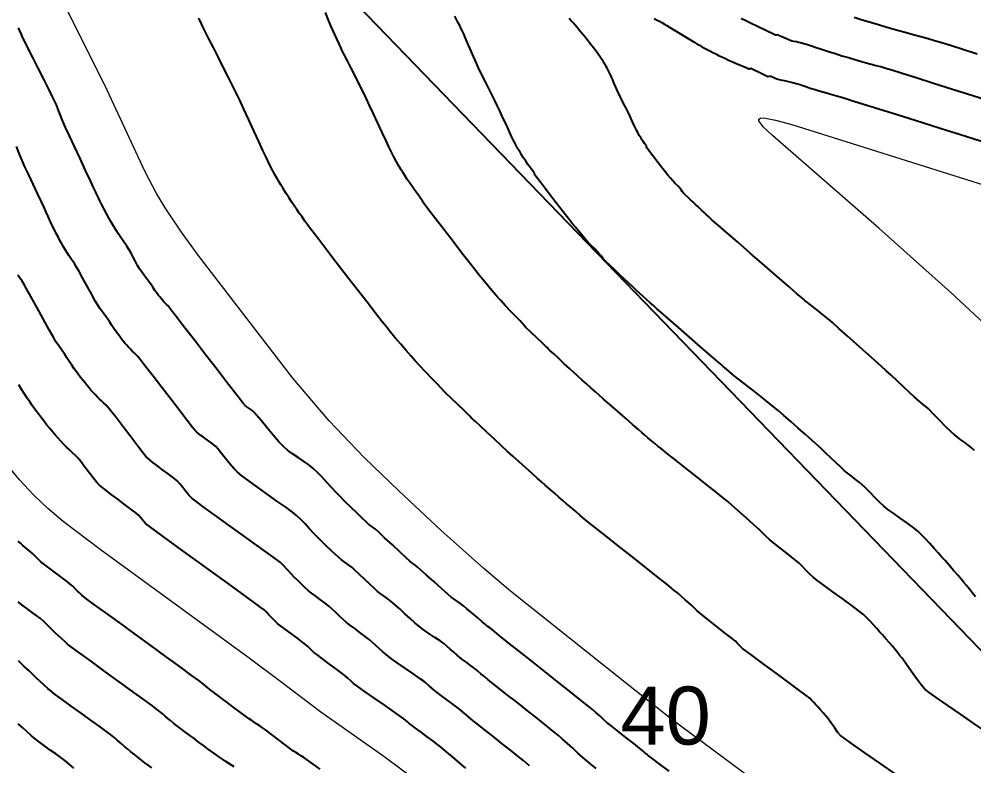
# Model space of a CAD drawing. Extents: x 27 to 849, y 0 to 853.
# Drawn here: x 577.4 to 661, y 527.4 to 592.7 of the extents above; entities that cross this region are included whole.
import ezdxf
from ezdxf.enums import TextEntityAlignment as Align

# ---------------------------------------------------------------- set-up
doc = ezdxf.new("R2010")
doc.units = 0
doc.header["$LTSCALE"] = 2
for name, color, linetype in [('Curva 1 m', 5, 'Continuous'), ('Curva Mestra', 1, 'Continuous'), ('TXT - TEXTO 01', 142, 'Continuous')]:
    doc.layers.add(name, color=color, linetype=linetype)
doc.styles.add('ARIAL', font='arial.ttf')

msp = doc.modelspace()

# ---------------------------------------------------------------- linework, layer by layer
at = {"extrusion": (-0.049704, 0.050571, 0.997483), "elevation": -45.882}
msp.add_lwpolyline([(-371.684, 250.552), (-374.359, -58.63), (-849.748, -54.517), (-847.073, 254.665)], close=True, dxfattribs=at)
at = {"layer": 'Curva 1 m', "linetype": 'Continuous', "lineweight": -3}
for points, elevation in [([(662.131, 530.3), (660.963, 531.093), (659.787, 531.893), (658.689, 532.647), (657.751, 533.301), (657.056, 533.801), (656.689, 534.093), (656.365, 534.456), (656, 534.93), (655.63, 535.449), (655.291, 535.944), (655.018, 536.346), (654.849, 536.588), (654.662, 536.828), (654.443, 537.106), (654.222, 537.382), (654.03, 537.618), (653.843, 537.84), (653.577, 538.15), (653.274, 538.499), (652.977, 538.839), (652.726, 539.12), (652.483, 539.392), (652.194, 539.714), (651.887, 540.049), (651.586, 540.363), (651.316, 540.62), (650.962, 540.899), (650.327, 541.372), (649.523, 541.96), (648.666, 542.585), (647.869, 543.166), (647.245, 543.625), (646.91, 543.884), (646.613, 544.164), (646.28, 544.506), (645.948, 544.849), (645.654, 545.134), (645.382, 545.359), (644.968, 545.687), (644.481, 546.068), (643.993, 546.449), (643.574, 546.778), (643.296, 547.006), (643.05, 547.226), (642.771, 547.488), (642.48, 547.765), (642.203, 548.03), (641.961, 548.256), (641.697, 548.496), (641.299, 548.856), (640.822, 549.286), (640.316, 549.738), (639.837, 550.16), (639.435, 550.506), (639.056, 550.815), (638.428, 551.317), (637.626, 551.954), (636.723, 552.669), (635.795, 553.402), (634.915, 554.097), (634.159, 554.695), (633.6, 555.138), (633.313, 555.368), (633.058, 555.581), (632.764, 555.832), (632.458, 556.096), (632.165, 556.349), (631.913, 556.566), (631.622, 556.819), (631.117, 557.257), (630.48, 557.81), (629.789, 558.411), (629.124, 558.989), (628.565, 559.478), (628.19, 559.807), (627.858, 560.101), (627.478, 560.441), (627.073, 560.804), (626.669, 561.168), (626.291, 561.511), (625.963, 561.809), (625.599, 562.145), (625.141, 562.569), (624.658, 563.019), (624.216, 563.432), (623.885, 563.742), (623.731, 563.886), (623.629, 563.982), (623.514, 564.092), (623.413, 564.188), (623.195, 564.398), (622.746, 564.83), (622.225, 565.333), (621.788, 565.755), (621.593, 565.946), (621.514, 566.051), (621.436, 566.157), (621.278, 566.322), (620.913, 566.698), (620.444, 567.182), (619.974, 567.673), (619.606, 568.069), (619.335, 568.375), (619.011, 568.749), (618.66, 569.161), (618.306, 569.581), (617.977, 569.977), (617.696, 570.319), (617.395, 570.701), (616.869, 571.379), (616.187, 572.262), (615.419, 573.259), (614.634, 574.279), (613.902, 575.231), (613.293, 576.024), (612.877, 576.567), (612.722, 576.769), (612.721, 576.834), (612.616, 576.978), (612.37, 577.316), (612.082, 577.714), (611.851, 578.039), (611.647, 578.34), (611.406, 578.7), (611.183, 579.039), (611.03, 579.276), (610.873, 579.531), (610.698, 579.824), (610.549, 580.083), (610.423, 580.313), (610.254, 580.63), (610.078, 580.965), (609.934, 581.25), (609.796, 581.54), (609.543, 582.087), (609.211, 582.806), (608.837, 583.616), (608.458, 584.433), (608.111, 585.175), (607.833, 585.759), (607.56, 586.315), (607.224, 586.986), (606.858, 587.711), (606.494, 588.427), (606.166, 589.074), (605.906, 589.589), (605.747, 589.911), (605.593, 590.236), (605.417, 590.614), (605.235, 591.011), (605.063, 591.391), (604.916, 591.719), (604.755, 592.09), (604.514, 592.653), (604.235, 593.306)], 38), ([(654.175, 526.631), (652.733, 527.627), (651.429, 528.529), (650.358, 529.275), (649.614, 529.801), (649.292, 530.042), (649.04, 530.337), (648.763, 530.72), (648.52, 531.076), (648.372, 531.289), (648.243, 531.455), (648.095, 531.642), (647.963, 531.804), (647.783, 532.015), (647.534, 532.303), (647.311, 532.555), (647.155, 532.73), (646.968, 532.936), (646.777, 533.139), (646.606, 533.305), (646.302, 533.538), (645.627, 534.04), (644.705, 534.721), (643.659, 535.491), (642.615, 536.26), (641.696, 536.937), (641.027, 537.433), (640.731, 537.656), (640.528, 537.852), (640.304, 538.084), (640.103, 538.281), (639.822, 538.51), (639.251, 538.963), (638.534, 539.529), (637.817, 540.095), (637.244, 540.548), (636.96, 540.778), (636.745, 540.974), (636.504, 541.203), (636.292, 541.403), (636.067, 541.607), (635.722, 541.918), (635.347, 542.253), (635.029, 542.528), (634.731, 542.768), (634.096, 543.273), (633.21, 543.977), (632.153, 544.815), (631.008, 545.721), (629.859, 546.632), (628.787, 547.481), (627.876, 548.204), (627.209, 548.735), (626.867, 549.01), (626.526, 549.295), (626.134, 549.63), (625.726, 549.981), (625.336, 550.318), (625, 550.609), (624.664, 550.9), (624.273, 551.238), (623.864, 551.594), (623.474, 551.934), (623.139, 552.229), (622.802, 552.528), (622.324, 552.955), (621.763, 553.458), (621.178, 553.984), (620.627, 554.482), (620.169, 554.899), (619.678, 555.351), (619.055, 555.93), (618.397, 556.543), (617.803, 557.098), (617.369, 557.503), (617.193, 557.668), (617.114, 557.743), (617.034, 557.819), (616.845, 558.001), (616.395, 558.436), (615.814, 558.997), (615.235, 559.556), (614.789, 559.987), (614.608, 560.162), (614.568, 560.215), (614.529, 560.268), (614.389, 560.412), (614.033, 560.778), (613.542, 561.285), (613, 561.848), (612.488, 562.387), (612.089, 562.817), (611.728, 563.225), (611.296, 563.724), (610.827, 564.273), (610.356, 564.832), (609.916, 565.36), (609.542, 565.817), (609.205, 566.244), (608.63, 566.983), (607.879, 567.953), (607.015, 569.072), (606.098, 570.261), (605.192, 571.439), (604.359, 572.524), (603.659, 573.436), (603.156, 574.094), (602.911, 574.417), (602.697, 574.711), (602.451, 575.055), (602.196, 575.415), (601.955, 575.76), (601.75, 576.056), (601.539, 576.367), (601.287, 576.743), (601.032, 577.128), (600.809, 577.467), (600.656, 577.705), (600.503, 577.951), (600.329, 578.24), (600.158, 578.53), (600.014, 578.781), (599.846, 579.088), (599.62, 579.511), (599.387, 579.958), (599.194, 580.337), (599.043, 580.655), (598.769, 581.244), (598.405, 582.032), (597.985, 582.944), (597.54, 583.905), (597.104, 584.843), (596.711, 585.682), (596.393, 586.35), (596.079, 586.988), (595.698, 587.752), (595.277, 588.586), (594.847, 589.435), (594.436, 590.245), (594.074, 590.96), (593.789, 591.525), (593.611, 591.885), (593.406, 592.318), (593.171, 592.823)], 39), ([(661.107, 542.169), (660.852, 542.494), (660.583, 542.833), (660.323, 543.156), (660.097, 543.431), (659.873, 543.698), (659.559, 544.064), (659.193, 544.489), (658.811, 544.929), (658.448, 545.342), (658.142, 545.685), (657.843, 546.019), (657.493, 546.41), (657.114, 546.827), (656.729, 547.241), (656.359, 547.62), (656.027, 547.935), (655.634, 548.253), (655.112, 548.639), (654.529, 549.054), (653.953, 549.463), (653.45, 549.827), (653.089, 550.111), (652.726, 550.448), (652.309, 550.867), (651.886, 551.305), (651.502, 551.699), (651.204, 551.986), (650.926, 552.218), (650.595, 552.478), (650.246, 552.746), (649.913, 553.004), (649.633, 553.234), (649.321, 553.515), (648.908, 553.903), (648.451, 554.336), (648.006, 554.758), (647.63, 555.109), (647.304, 555.405), (646.823, 555.841), (646.237, 556.37), (645.596, 556.945), (644.95, 557.52), (644.348, 558.049), (643.841, 558.484), (643.303, 558.926), (642.624, 559.47), (641.88, 560.059), (641.146, 560.636), (640.498, 561.144), (640.011, 561.526), (639.76, 561.725), (639.542, 561.908), (639.291, 562.123), (639.041, 562.338), (638.827, 562.524), (638.532, 562.78), (637.905, 563.324), (637.055, 564.063), (636.09, 564.903), (635.118, 565.748), (634.247, 566.507), (633.585, 567.084), (633.241, 567.385), (632.971, 567.625), (632.659, 567.904), (632.334, 568.196), (632.023, 568.477), (631.756, 568.72), (631.463, 568.99), (631.1, 569.328), (630.734, 569.668), (630.435, 569.949), (630.268, 570.104), (630.116, 570.248), (629.943, 570.413), (629.791, 570.558), (629.558, 570.781), (629.163, 571.16), (628.779, 571.53), (628.578, 571.73), (628.46, 571.888), (628.343, 572.047), (628.168, 572.231), (627.826, 572.583), (627.437, 572.986), (627.123, 573.321), (626.902, 573.572), (626.634, 573.883), (626.35, 574.218), (626.079, 574.542), (625.85, 574.821), (625.562, 575.187), (625.049, 575.851), (624.407, 576.683), (623.736, 577.554), (623.135, 578.337), (622.701, 578.902), (622.534, 579.121), (622.532, 579.219), (622.414, 579.382), (622.169, 579.719), (621.952, 580.022), (621.763, 580.301), (621.553, 580.618), (621.405, 580.847), (621.3, 581.017), (621.183, 581.212), (621.084, 581.385), (620.964, 581.605), (620.808, 581.9), (620.674, 582.163), (620.559, 582.407), (620.344, 582.87), (620.069, 583.466), (619.773, 584.106), (619.495, 584.703), (619.273, 585.169), (619.056, 585.61), (618.787, 586.146), (618.5, 586.712), (618.231, 587.243), (618.014, 587.673), (617.882, 587.937), (617.751, 588.214), (617.602, 588.538), (617.454, 588.863), (617.329, 589.142), (617.192, 589.457), (616.988, 589.935), (616.763, 590.463), (616.565, 590.926), (616.442, 591.209), (616.34, 591.432), (616.22, 591.69), (616.098, 591.948), (615.991, 592.168), (615.866, 592.41), (615.71, 592.706), (615.563, 592.98)], 37), ([(661.022, 554.971), (660.737, 555.25), (660.48, 555.457), (660.17, 555.681), (659.84, 555.911), (659.528, 556.134), (659.268, 556.338), (658.968, 556.621), (658.497, 557.087), (657.948, 557.64), (657.413, 558.181), (656.985, 558.613), (656.755, 558.838), (656.576, 558.986), (656.363, 559.151), (656.149, 559.316), (655.969, 559.462), (655.751, 559.662), (655.347, 560.041), (654.828, 560.531), (654.266, 561.06), (653.732, 561.561), (653.298, 561.962), (652.897, 562.326), (652.28, 562.879), (651.524, 563.557), (650.702, 564.291), (649.889, 565.015), (649.159, 565.663), (648.587, 566.167), (648.247, 566.462), (647.843, 566.792), (647.335, 567.195), (646.826, 567.596), (646.416, 567.917), (646.206, 568.082), (646.057, 568.209), (645.888, 568.354), (645.74, 568.482), (645.458, 568.727), (644.773, 569.323), (643.798, 570.171), (642.649, 571.171), (641.439, 572.223), (640.284, 573.228), (639.298, 574.086), (638.596, 574.698), (638.292, 574.963), (638.055, 575.174), (637.785, 575.417), (637.55, 575.63), (637.375, 575.792), (637.168, 575.984), (636.967, 576.172), (636.806, 576.322), (636.602, 576.516), (636.369, 576.737), (636.17, 576.927), (635.961, 577.125), (635.726, 577.349), (635.563, 577.513), (635.461, 577.646), (635.351, 577.802), (635.25, 577.936), (635.087, 578.11), (634.848, 578.354), (634.64, 578.573), (634.442, 578.8), (634.207, 579.077), (634.004, 579.323), (633.768, 579.624), (633.35, 580.165), (632.884, 580.77), (632.504, 581.265), (632.346, 581.473), (632.344, 581.539), (632.343, 581.604), (632.282, 581.689), (632.16, 581.856), (632.053, 582.005), (631.958, 582.146), (631.852, 582.305), (631.779, 582.418), (631.698, 582.551), (631.619, 582.687), (631.56, 582.795), (631.481, 582.943), (631.414, 583.076), (631.308, 583.303), (631.111, 583.727), (630.891, 584.202), (630.713, 584.579), (630.54, 584.929), (630.327, 585.35), (630.134, 585.731), (630.018, 585.963), (629.928, 586.154), (629.828, 586.373), (629.741, 586.566), (629.65, 586.777), (629.514, 587.094), (629.381, 587.406), (629.298, 587.599), (629.228, 587.752), (629.146, 587.927), (629.072, 588.078), (628.983, 588.25), (628.879, 588.446), (628.811, 588.572), (628.739, 588.695), (628.665, 588.818), (628.554, 588.99), (628.361, 589.284), (628.191, 589.537), (628.041, 589.746), (627.868, 589.982), (627.714, 590.189), (627.548, 590.406), (627.349, 590.664), (627.174, 590.889), (626.998, 591.11), (626.796, 591.36), (626.623, 591.572), (626.453, 591.774), (626.257, 592.004), (626.084, 592.203), (625.94, 592.363), (625.752, 592.568), (625.557, 592.779)], 36), ([(632.992, 592.794), (633.267, 592.647), (633.461, 592.542), (633.669, 592.424), (633.904, 592.287), (634.11, 592.166), (634.416, 591.98), (635.004, 591.623), (635.684, 591.209), (636.267, 590.854), (636.564, 590.675), (636.747, 590.568), (636.957, 590.449), (637.142, 590.345), (637.358, 590.227), (637.634, 590.078), (637.879, 589.948), (638.119, 589.824), (638.397, 589.683), (638.642, 589.561), (638.907, 589.432), (639.231, 589.276), (639.517, 589.143), (639.795, 589.021), (640.255, 588.823), (640.758, 588.608), (641.098, 588.463), (641.269, 588.392), (641.328, 588.368), (641.337, 588.365), (641.343, 588.367), (641.365, 588.38), (641.411, 588.41), (641.454, 588.434), (641.687, 588.325), (642.191, 588.082), (642.702, 587.837), (642.954, 587.721), (643.076, 587.724), (643.198, 587.727), (643.343, 587.666), (643.595, 587.552), (643.823, 587.462), (644.063, 587.411), (644.37, 587.36), (644.638, 587.311), (644.877, 587.25), (645.207, 587.16), (645.535, 587.068), (645.766, 587), (646.005, 586.92), (646.277, 586.824), (646.516, 586.741), (646.747, 586.668), (647.085, 586.563), (647.448, 586.453), (647.752, 586.362), (648.064, 586.275), (648.455, 586.168), (648.857, 586.058), (649.198, 585.961), (649.602, 585.835), (650.569, 585.531), (651.997, 585.082), (653.783, 584.52), (655.823, 583.877), (658.016, 583.186), (660.258, 582.48), (662.447, 581.79)], 36), ([(640.607, 592.793), (640.83, 592.688), (641.382, 592.425), (642.1, 592.082), (642.82, 591.739), (643.377, 591.475), (643.607, 591.367), (643.699, 591.369), (643.791, 591.371), (643.975, 591.293), (644.366, 591.122), (644.783, 590.944), (645.041, 590.842), (645.233, 590.799), (645.457, 590.763), (645.652, 590.728), (645.893, 590.667), (646.215, 590.578), (646.497, 590.495), (646.769, 590.404), (647.18, 590.259), (647.625, 590.103), (647.997, 589.977), (648.345, 589.866), (648.851, 589.709), (649.43, 589.531), (649.998, 589.359), (650.471, 589.218), (650.861, 589.108), (651.344, 588.975), (651.877, 588.83), (652.419, 588.682), (652.928, 588.541), (653.362, 588.416), (653.805, 588.279), (654.69, 588.002), (655.928, 587.612), (657.429, 587.139), (659.105, 586.61), (660.866, 586.054), (662.623, 585.499)], 37), ([(650.489, 592.894), (651.188, 592.679), (651.92, 592.455), (652.612, 592.246), (653.189, 592.075), (653.682, 591.935), (654.282, 591.769), (654.951, 591.587), (655.649, 591.397), (656.337, 591.208), (656.976, 591.03), (657.526, 590.871), (658.06, 590.708), (658.917, 590.439), (660.014, 590.093), (661.268, 589.696)], 38), ([(634.311, 526.917), (633.423, 527.573), (632.784, 528.046), (632.51, 528.25), (632.348, 528.387), (632.167, 528.548), (632.006, 528.686), (631.75, 528.891), (631.207, 529.32), (630.512, 529.869), (629.799, 530.432), (629.205, 530.905), (628.863, 531.182), (628.572, 531.439), (628.238, 531.743), (627.904, 532.046), (627.612, 532.303), (627.305, 532.55), (626.648, 533.074), (625.73, 533.804), (624.64, 534.67), (623.466, 535.601), (622.297, 536.528), (621.222, 537.379), (620.33, 538.086), (619.71, 538.578), (619.45, 538.785), (619.249, 538.951), (619.021, 539.141), (618.825, 539.301), (618.628, 539.449), (618.401, 539.615), (618.205, 539.764), (617.976, 539.958), (617.56, 540.319), (617.071, 540.742), (616.626, 541.124), (616.339, 541.362), (616.087, 541.545), (615.789, 541.749), (615.49, 541.953), (615.241, 542.137), (614.936, 542.403), (614.385, 542.897), (613.716, 543.502), (613.056, 544.101), (612.532, 544.575), (612.271, 544.807), (612.055, 544.972), (611.806, 545.154), (611.591, 545.319), (611.321, 545.565), (610.777, 546.072), (610.096, 546.709), (609.417, 547.345), (608.877, 547.848), (608.616, 548.087), (608.425, 548.233), (608.203, 548.394), (608.014, 548.54), (607.825, 548.715), (607.458, 549.064), (606.981, 549.522), (606.464, 550.022), (605.976, 550.498), (605.587, 550.884), (605.231, 551.255), (604.815, 551.703), (604.369, 552.188), (603.923, 552.665), (603.506, 553.094), (603.147, 553.433), (602.777, 553.726), (602.331, 554.041), (601.848, 554.368), (601.367, 554.696), (600.925, 555.016), (600.563, 555.316), (600.17, 555.728), (599.662, 556.317), (599.116, 556.977), (598.608, 557.601), (598.216, 558.083), (598.016, 558.316), (597.796, 558.495), (597.536, 558.685), (597.371, 558.805), (597.234, 558.914), (597.104, 559.03), (596.904, 559.285), (596.395, 559.944), (595.655, 560.905), (594.76, 562.067), (593.787, 563.33), (592.815, 564.593), (591.92, 565.755), (591.179, 566.716), (590.671, 567.375), (590.472, 567.63), (590.348, 567.751), (590.222, 567.869), (590.099, 567.999), (589.977, 568.133), (589.858, 568.273), (589.741, 568.418), (589.647, 568.541), (589.521, 568.71), (589.417, 568.855), (589.331, 568.987), (589.235, 569.139), (589.15, 569.272), (589.027, 569.439), (588.788, 569.76), (588.495, 570.158), (588.208, 570.556), (587.99, 570.878), (587.814, 571.175), (587.621, 571.527), (587.424, 571.898), (587.233, 572.252), (587.061, 572.552), (586.863, 572.864), (586.613, 573.239), (586.353, 573.624), (586.123, 573.963), (585.967, 574.201), (585.814, 574.448), (585.64, 574.736), (585.469, 575.026), (585.325, 575.277), (585.142, 575.614), (584.892, 576.085), (584.654, 576.542), (584.505, 576.833), (584.384, 577.087), (584.251, 577.377), (584.134, 577.633), (583.995, 577.931), (583.686, 578.591), (583.263, 579.495), (582.779, 580.529), (582.29, 581.577), (581.85, 582.523), (581.513, 583.251), (581.333, 583.645), (581.19, 583.991), (581.03, 584.395), (580.864, 584.818), (580.702, 585.221), (580.555, 585.565), (580.374, 585.937), (580.04, 586.609), (579.604, 587.476), (579.12, 588.434), (578.641, 589.38), (578.222, 590.208), (577.915, 590.817), (577.773, 591.1), (577.646, 591.378), (577.504, 591.696), (577.38, 591.975)], 41), ([(627.925, 527.151), (627.471, 527.513), (627.103, 527.815), (626.752, 528.121), (626.334, 528.498), (625.879, 528.913), (625.417, 529.333), (624.981, 529.725), (624.601, 530.056), (624.222, 530.365), (623.592, 530.87), (622.785, 531.512), (621.877, 532.231), (620.945, 532.968), (620.064, 533.664), (619.308, 534.261), (618.755, 534.698), (618.479, 534.918), (618.188, 535.158), (617.85, 535.44), (617.514, 535.72), (617.229, 535.95), (616.944, 536.166), (616.609, 536.411), (616.274, 536.658), (615.99, 536.875), (615.758, 537.07), (615.47, 537.321), (615.158, 537.596), (614.854, 537.858), (614.59, 538.074), (614.267, 538.308), (613.811, 538.621), (613.297, 538.973), (612.8, 539.321), (612.394, 539.624), (612.059, 539.907), (611.645, 540.277), (611.201, 540.685), (610.775, 541.079), (610.414, 541.409), (610.166, 541.626), (609.855, 541.867), (609.486, 542.137), (609.117, 542.407), (608.807, 542.649), (608.543, 542.886), (608.143, 543.259), (607.677, 543.7), (607.214, 544.137), (606.824, 544.503), (606.576, 544.726), (606.301, 544.939), (605.973, 545.177), (605.645, 545.416), (605.372, 545.631), (605.111, 545.868), (604.737, 546.225), (604.31, 546.639), (603.895, 547.048), (603.552, 547.389), (603.23, 547.727), (602.855, 548.135), (602.458, 548.566), (602.07, 548.97), (601.722, 549.301), (601.372, 549.573), (600.772, 550.01), (600.005, 550.556), (599.154, 551.158), (598.301, 551.764), (597.528, 552.32), (596.919, 552.772), (596.554, 553.068), (596.235, 553.398), (595.874, 553.822), (595.501, 554.282), (595.15, 554.722), (594.854, 555.086), (594.644, 555.318), (594.331, 555.578), (593.936, 555.873), (593.572, 556.134), (593.353, 556.294), (593.178, 556.433), (592.982, 556.595), (592.819, 556.746), (592.619, 556.998), (592.154, 557.598), (591.5, 558.447), (590.733, 559.446), (589.928, 560.494), (589.161, 561.493), (588.508, 562.342), (588.044, 562.943), (587.845, 563.196), (587.69, 563.351), (587.505, 563.521), (587.345, 563.672), (587.189, 563.836), (587.01, 564.029), (586.855, 564.202), (586.703, 564.379), (586.531, 564.586), (586.383, 564.77), (586.251, 564.942), (586.07, 565.184), (585.883, 565.438), (585.736, 565.645), (585.563, 565.909), (585.372, 566.214), (585.2, 566.478), (585.031, 566.712), (584.789, 567.037), (584.535, 567.385), (584.33, 567.683), (584.133, 568.023), (583.8, 568.624), (583.399, 569.356), (582.999, 570.087), (582.667, 570.689), (582.473, 571.031), (582.277, 571.337), (582.036, 571.697), (581.808, 572.033), (581.652, 572.268), (581.495, 572.523), (581.32, 572.816), (581.171, 573.075), (581.045, 573.306), (580.876, 573.623), (580.7, 573.958), (580.556, 574.242), (580.402, 574.565), (580.201, 575), (579.992, 575.456), (579.815, 575.841), (579.66, 576.172), (579.389, 576.745), (579.044, 577.477), (578.664, 578.286), (578.289, 579.089), (577.959, 579.805), (577.714, 580.351), (577.478, 580.917), (577.216, 581.573)], 42), ([(622.099, 527.368), (621.59, 527.809), (621.068, 528.239), (620.421, 528.758), (619.712, 529.319), (619.004, 529.875), (618.359, 530.38), (617.84, 530.787), (617.509, 531.05), (617.167, 531.331), (616.771, 531.661), (616.359, 532.006), (615.967, 532.33), (615.634, 532.599), (615.279, 532.87), (614.843, 533.193), (614.4, 533.519), (614.02, 533.8), (613.775, 533.986), (613.558, 534.169), (613.309, 534.387), (613.06, 534.605), (612.842, 534.785), (612.537, 535.004), (611.965, 535.404), (611.253, 535.899), (610.528, 536.405), (609.917, 536.837), (609.547, 537.111), (609.272, 537.344), (608.963, 537.626), (608.642, 537.925), (608.334, 538.209), (608.062, 538.446), (607.732, 538.701), (607.287, 539.031), (606.802, 539.387), (606.355, 539.719), (606.024, 539.979), (605.75, 540.223), (605.44, 540.517), (605.119, 540.826), (604.81, 541.12), (604.536, 541.364), (604.222, 541.61), (603.819, 541.908), (603.394, 542.218), (603.009, 542.502), (602.73, 542.722), (602.441, 542.983), (602.115, 543.298), (601.792, 543.618), (601.517, 543.894), (601.242, 544.184), (600.92, 544.535), (600.592, 544.884), (600.297, 545.169), (599.951, 545.432), (599.22, 545.965), (598.215, 546.692), (597.045, 547.535), (595.818, 548.418), (594.646, 549.265), (593.636, 549.999), (592.899, 550.542), (592.545, 550.819), (592.302, 551.077), (592.041, 551.397), (591.773, 551.738), (591.512, 552.06), (591.271, 552.319), (590.945, 552.592), (590.489, 552.939), (590.002, 553.296), (589.584, 553.599), (589.335, 553.784), (589.145, 553.935), (588.925, 554.113), (588.71, 554.295), (588.534, 554.461), (588.3, 554.752), (587.825, 555.365), (587.207, 556.173), (586.541, 557.046), (585.923, 557.854), (585.45, 558.469), (585.219, 558.761), (585.051, 558.931), (584.847, 559.121), (584.641, 559.31), (584.468, 559.476), (584.298, 559.652), (584.099, 559.865), (583.901, 560.082), (583.733, 560.27), (583.568, 560.462), (583.376, 560.69), (583.185, 560.922), (583.024, 561.123), (582.827, 561.38), (582.555, 561.743), (582.275, 562.125), (582.054, 562.434), (581.854, 562.736), (581.624, 563.1), (581.407, 563.443), (581.251, 563.685), (581.066, 563.941), (580.851, 564.229), (580.671, 564.488), (580.479, 564.824), (580.081, 565.542), (579.558, 566.487), (578.995, 567.509), (578.473, 568.456), (578.075, 569.173), (577.885, 569.511), (577.702, 569.793), (577.489, 570.109), (577.338, 570.335)], 43), ([(616.538, 527.182), (616.211, 527.452), (615.795, 527.799), (615.329, 528.188), (614.855, 528.583), (614.411, 528.948), (614.039, 529.247), (613.639, 529.554), (613.137, 529.93), (612.604, 530.325), (612.115, 530.685), (611.743, 530.96), (611.56, 531.097), (611.411, 531.224), (611.243, 531.371), (611.093, 531.497), (610.82, 531.692), (610.202, 532.126), (609.375, 532.707), (608.476, 533.339), (607.639, 533.928), (607.002, 534.379), (606.7, 534.597), (606.461, 534.806), (606.195, 535.053), (605.957, 535.265), (605.699, 535.463), (605.208, 535.831), (604.599, 536.285), (603.991, 536.74), (603.499, 537.11), (603.24, 537.31), (603.065, 537.467), (602.868, 537.656), (602.67, 537.845), (602.496, 538.002), (602.257, 538.186), (601.818, 538.516), (601.278, 538.918), (600.742, 539.318), (600.312, 539.641), (600.089, 539.813), (599.891, 539.995), (599.672, 540.209), (599.482, 540.399), (599.292, 540.601), (599.073, 540.838), (598.872, 541.036), (598.596, 541.243), (597.922, 541.735), (596.939, 542.45), (595.736, 543.324), (594.399, 544.294), (593.019, 545.296), (591.682, 546.267), (590.476, 547.143), (589.492, 547.862), (588.815, 548.359), (588.535, 548.57), (588.328, 548.804), (588.106, 549.086), (587.899, 549.32), (587.662, 549.511), (587.21, 549.855), (586.646, 550.277), (586.074, 550.704), (585.596, 551.061), (585.317, 551.274), (585.064, 551.475), (584.771, 551.712), (584.484, 551.955), (584.25, 552.176), (584.003, 552.477), (583.626, 552.97), (583.208, 553.529), (582.834, 554.024), (582.592, 554.326), (582.368, 554.554), (582.096, 554.807), (581.822, 555.058), (581.591, 555.279), (581.365, 555.515), (581.099, 555.799), (580.835, 556.088), (580.612, 556.338), (580.391, 556.594), (580.135, 556.899), (579.881, 557.207), (579.666, 557.475), (579.467, 557.734), (579.192, 558.099), (578.887, 558.51), (578.598, 558.905), (578.372, 559.224), (578.153, 559.554), (577.887, 559.967), (577.624, 560.383), (577.412, 560.718)], 44), ([(603.768, 527.095), (602.958, 527.67), (602.35, 528.1), (602.073, 528.294), (601.877, 528.414), (601.652, 528.547), (601.457, 528.668), (601.214, 528.848), (600.725, 529.216), (600.111, 529.68), (599.495, 530.147), (598.997, 530.522), (598.739, 530.713), (598.499, 530.874), (598.222, 531.051), (597.997, 531.198), (597.793, 531.335), (597.563, 531.494), (597.362, 531.636), (597.135, 531.805), (596.694, 532.136), (596.146, 532.549), (595.602, 532.96), (595.168, 533.287), (594.955, 533.447), (594.793, 533.566), (594.609, 533.7), (594.448, 533.82), (594.288, 533.943), (594.105, 534.087), (593.946, 534.215), (593.788, 534.349), (593.606, 534.505), (593.444, 534.64), (593.176, 534.837), (592.506, 535.326), (591.522, 536.042), (590.315, 536.921), (588.974, 537.897), (587.588, 538.906), (586.246, 539.883), (585.038, 540.763), (584.053, 541.481), (583.38, 541.973), (583.108, 542.174), (582.932, 542.327), (582.737, 542.508), (582.567, 542.667), (582.376, 542.854), (582.135, 543.091), (581.917, 543.293), (581.676, 543.48), (581.211, 543.83), (580.633, 544.262), (580.054, 544.697), (579.584, 545.052), (579.336, 545.247), (579.167, 545.406), (578.977, 545.6), (578.788, 545.795), (578.622, 545.958), (578.402, 546.148), (578.094, 546.403), (577.783, 546.661), (577.554, 546.861), (577.375, 547.042)], 46), ([(596.263, 527.287), (595.859, 527.546), (595.537, 527.755), (595.242, 527.955), (594.9, 528.189), (594.559, 528.425), (594.268, 528.631), (593.979, 528.846), (593.566, 529.156), (593.119, 529.494), (592.722, 529.795), (592.463, 529.99), (592.229, 530.162), (591.955, 530.361), (591.682, 530.561), (591.449, 530.735), (591.217, 530.914), (590.946, 531.125), (590.676, 531.339), (590.445, 531.525), (590.216, 531.718), (589.948, 531.95), (589.678, 532.181), (589.442, 532.375), (589.114, 532.618), (588.388, 533.147), (587.377, 533.882), (586.195, 534.74), (584.956, 535.639), (583.773, 536.499), (582.758, 537.238), (582.026, 537.774), (581.69, 538.026), (581.433, 538.247), (581.142, 538.512), (580.854, 538.781), (580.607, 539.013), (580.335, 539.277), (579.987, 539.622), (579.624, 539.975), (579.307, 540.264), (579.005, 540.503), (578.585, 540.813), (578.122, 541.152), (577.693, 541.472), (577.371, 541.729)], 47), ([(589.066, 527.194), (588.731, 527.44), (588.45, 527.65), (588.178, 527.859), (587.861, 528.106), (587.53, 528.366), (587.215, 528.617), (586.945, 528.835), (586.676, 529.061), (586.363, 529.33), (586.034, 529.614), (585.717, 529.884), (585.44, 530.111), (585.118, 530.351), (584.522, 530.784), (583.742, 531.348), (582.871, 531.977), (581.997, 532.609), (581.212, 533.179), (580.607, 533.623), (580.271, 533.878), (579.97, 534.135), (579.627, 534.443), (579.274, 534.771), (578.937, 535.086), (578.648, 535.359), (578.313, 535.681), (577.871, 536.112), (577.403, 536.569)], 48), ([(582.23, 527.185), (581.807, 527.544), (581.437, 527.846), (581.097, 528.102), (580.657, 528.417), (580.165, 528.765), (579.669, 529.119), (579.216, 529.449), (578.853, 529.73), (578.523, 530.01), (578.15, 530.342), (577.758, 530.702), (577.369, 531.065)], 49)]:
    msp.add_lwpolyline(points, dxfattribs=dict(at, elevation=elevation))
at = {"layer": 'Curva Mestra', "lineweight": 0}
for points, elevation in [([(630.623, 534.549), (620.42, 542.653), (618.087, 544.651), (614.375, 547.988), (610.655, 551.449), (607.622, 554.379), (604.572, 557.565), (601.389, 561.315), (593.099, 572.065), (591.649, 574.073), (590.281, 576.134), (589.478, 577.479), (588.454, 579.424), (584.952, 586.94), (581.475, 593.859), (580.091, 596.873), (577.874, 602.039), (576.746, 604.437)], 40), ([(662.305, 565.69), (658.967, 568.815), (652.653, 574.44), (643.344, 582.541), (642.549, 583.297), (642.157, 583.825), (642.154, 583.989), (642.3, 584.075), (642.606, 584.083), (643.625, 583.893), (645.034, 583.505), (669.782, 575.718)], 35), ([(600.456, 534.64), (597.447, 536.904), (584.526, 546.322), (581.3, 548.764), (579.965, 549.892), (578.714, 551.083), (577.49, 552.406), (576.308, 553.828)], 45), ([(612.443, 525.896), (609.345, 528.208), (603.853, 532.084), (600.456, 534.64)], 45), ([(641.895, 525.991), (634.552, 531.429), (630.623, 534.549)], 40)]:
    msp.add_lwpolyline(points, dxfattribs=dict(at, elevation=elevation)).dxf.unprotected_set("ltscale", 0)

# ---------------------------------------------------------------- texts
at = {"layer": 'TXT - TEXTO 01', "style": 'ARIAL'}
msp.add_text('40', height=5.08, dxfattribs=at).set_placement((634.004, 527.712, 27.5), align=Align.BOTTOM_CENTER)

doc.saveas('drawing.dxf')
